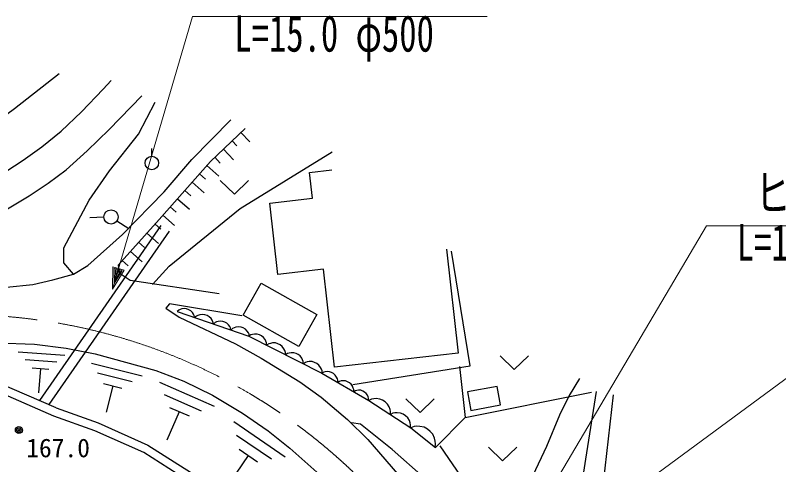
# Model space of a CAD drawing. Units: millimetres, scale not verified. Extents: x 40000 to 680000, y 20000 to 380000.
# Drawn here: x 274435 to 328260, y 309914 to 341612 of the extents above; entities that cross this region are included whole.
import ezdxf
from ezdxf.enums import TextEntityAlignment as Align

# ---------------------------------------------------------------- set-up
doc = ezdxf.new("R2010")
doc.units = ezdxf.units.MM
doc.header["$LTSCALE"] = 1000
doc.linetypes.add('CHAIN', pattern=[18.5, 12, -1.5, 3.5, -1.5])
for name, color, linetype, lineweight in [('M-BGD', 7, 'Continuous', 25), ('M-BMK', 2, 'CHAIN', 13), ('M-STR-HTXT', 7, 'Continuous', 13)]:
    doc.layers.add(name, color=color, linetype=linetype, lineweight=lineweight)
doc.styles.add('ＭＳ ゴシック', font='')
doc.styles.get('ＭＳ ゴシック').set_extended_font_data('MS Gothic')

msp = doc.modelspace()

# ---------------------------------------------------------------- linework, layer by layer
at = {"layer": 'M-BGD'}
for p, q in [((283121, 333216), (284308, 335493)), ((286879, 331440), (289630, 334230)), ((281087, 330649), (283121, 333216)), ((288190, 331306), (290655, 333631)), ((290655, 333631), (288190, 331306)), ((290347, 333341), (290966, 332685)), ((289730, 332759), (290064, 332406)), ((284063, 331674), (284063, 332214)), ((289114, 332178), (289831, 331419)), ((288498, 331597), (288881, 331191)), ((290301, 327993), (296768, 331990)), ((284578, 327214), (288190, 331306)), ((288190, 331306), (284578, 327214)), ((284932, 329163), (286879, 331440)), ((279634, 328566), (281087, 330649)), ((287932, 331014), (288790, 330257)), ((295177, 330533), (296761, 330710)), ((295382, 328706), (295177, 330533)), ((287416, 330429), (287843, 330053)), ((288880, 329959), (289880, 328999)), ((289880, 328999), (290881, 329959)), ((286900, 329845), (287749, 329096)), ((282003, 326148), (284932, 329163)), ((286384, 329260), (286806, 328888)), ((277865, 325199), (279634, 328566)), ((285868, 328676), (286708, 327935)), ((292378, 328369), (295382, 328706)), ((292943, 323339), (292378, 328369)), ((285288, 323925), (290301, 327993)), ((285352, 328091), (285770, 327723)), ((280686, 327365), (279687, 327317)), ((284836, 327507), (285667, 326774)), ((284702, 326779), (276145, 314437)), ((281606, 327120), (282449, 326580)), ((281690, 323983), (284578, 327214)), ((284578, 327214), (281690, 323983)), ((284290, 326891), (284701, 326523)), ((285277, 326380), (276801, 314153)), ((283712, 326245), (284534, 325510)), ((279542, 323958), (282003, 326148)), ((277865, 324158), (277865, 325199)), ((283134, 325599), (283545, 325232)), ((304845, 325119), (305669, 317782)), ((282557, 324952), (283377, 324219)), ((306504, 316887), (305181, 324971)), ((278544, 323350), (277865, 324158)), ((281979, 324306), (282388, 323940)), ((278544, 323350), (279542, 323958)), ((281690, 323983), (281750, 323438)), ((284101, 322617), (285288, 323925)), ((296163, 323701), (292943, 323339)), ((296937, 316802), (296163, 323701)), ((277072, 322943), (278544, 323350)), ((281750, 323438), (282538, 322923)), ((273817, 322440), (275677, 322633)), ((275677, 322633), (277072, 322943)), ((282538, 322923), (288804, 321985)), ((290500, 320456), (291762, 322715)), ((291762, 322715), (295698, 320517)), ((285297, 321252), (285055, 320950)), ((285055, 320950), (285985, 320309)), ((290414, 320405), (285297, 321252)), ((285963, 320811), (285847, 320714)), ((286063, 320860), (285963, 320811)), ((286186, 320900), (286063, 320860)), ((286359, 320923), (286186, 320900)), ((286515, 320897), (286359, 320923)), ((286663, 320846), (286515, 320897)), ((286802, 320771), (286663, 320846)), ((285847, 320714), (290910, 318976)), ((285847, 320714), (290910, 318976)), ((285985, 320309), (289953, 318436)), ((286924, 320647), (286802, 320771)), ((286997, 320539), (286924, 320647)), ((287046, 320440), (286997, 320539)), ((287077, 320292), (287046, 320440)), ((287202, 320397), (287077, 320292)), ((287309, 320449), (287202, 320397)), ((287442, 320492), (287309, 320449)), ((287628, 320517), (287442, 320492)), ((287796, 320489), (287628, 320517)), ((287955, 320434), (287796, 320489)), ((288105, 320353), (287955, 320434)), ((288237, 320219), (288105, 320353)), ((294437, 318258), (290500, 320456)), ((295698, 320517), (294437, 318258)), ((288316, 320103), (288237, 320219)), ((288368, 319997), (288316, 320103)), ((288402, 319837), (288368, 319997)), ((288518, 319935), (288402, 319837)), ((288617, 319983), (288518, 319935)), ((288741, 320023), (288617, 319983)), ((288914, 320046), (288741, 320023)), ((289070, 320020), (288914, 320046)), ((289217, 319969), (289070, 320020)), ((289356, 319894), (289217, 319969)), ((289478, 319770), (289356, 319894)), ((289552, 319662), (289478, 319770)), ((289600, 319563), (289552, 319662)), ((289632, 319415), (289600, 319563)), ((289757, 319520), (289632, 319415)), ((289863, 319572), (289757, 319520)), ((289996, 319615), (289863, 319572)), ((290183, 319640), (289996, 319615)), ((290351, 319612), (290183, 319640)), ((290510, 319557), (290351, 319612)), ((290660, 319476), (290510, 319557)), ((290791, 319342), (290660, 319476)), ((290870, 319227), (290791, 319342)), ((290922, 319120), (290870, 319227)), ((291048, 319063), (290910, 318976)), ((290910, 318976), (296048, 316369)), ((290910, 318976), (296048, 316369)), ((290956, 318960), (290922, 319120)), ((291161, 319100), (291048, 319063)), ((291299, 319124), (291161, 319100)), ((291487, 319123), (291299, 319124)), ((291649, 319072), (291487, 319123)), ((291799, 318996), (291649, 319072)), ((291936, 318895), (291799, 318996)), ((292048, 318744), (291936, 318895)), ((292110, 318618), (292048, 318744)), ((273125, 318522), (275783, 318409)), ((275783, 318409), (278015, 318145)), ((278015, 318145), (280061, 317742)), ((289953, 318436), (291772, 317419)), ((292147, 318505), (292110, 318618)), ((292159, 318342), (292147, 318505)), ((292307, 318435), (292159, 318342)), ((292428, 318475), (292307, 318435)), ((292575, 318501), (292428, 318475)), ((292777, 318500), (292575, 318501)), ((292951, 318445), (292777, 318500)), ((293111, 318364), (292951, 318445)), ((293258, 318255), (293111, 318364)), ((293378, 318094), (293258, 318255)), ((274646, 317883), (277937, 317630)), ((280061, 317742), (284355, 316549)), ((293445, 317959), (293378, 318094)), ((293484, 317838), (293445, 317959)), ((293497, 317664), (293484, 317838)), ((293635, 317750), (293497, 317664)), ((293748, 317787), (293635, 317750)), ((293886, 317812), (293748, 317787)), ((294074, 317810), (293886, 317812)), ((294236, 317759), (294074, 317810)), ((294386, 317683), (294236, 317759)), ((294523, 317582), (294386, 317683)), ((294635, 317431), (294523, 317582)), ((305669, 317782), (296937, 316802)), ((308618, 317600), (309618, 316639)), ((309618, 316639), (310618, 317600)), ((277370, 317144), (275132, 317316)), ((279801, 317086), (283390, 316182)), ((291772, 317419), (294500, 315770)), ((294697, 317306), (294635, 317431)), ((294734, 317193), (294697, 317306)), ((294745, 317030), (294734, 317193)), ((294893, 317123), (294745, 317030)), ((295014, 317163), (294893, 317123)), ((295162, 317189), (295014, 317163)), ((295364, 317187), (295162, 317189)), ((295538, 317133), (295364, 317187)), ((295698, 317051), (295538, 317133)), ((295845, 316943), (295698, 317051)), ((277318, 313929), (271015, 316656)), ((275618, 316749), (276803, 316658)), ((276211, 316703), (276079, 314992)), ((284355, 316549), (286309, 315807)), ((295965, 316781), (295845, 316943)), ((296031, 316647), (295965, 316781)), ((296071, 316526), (296031, 316647)), ((296083, 316351), (296071, 316526)), ((298230, 315565), (306504, 316887)), ((305749, 316843), (306142, 313247)), ((277159, 313349), (270845, 316080)), ((282671, 315753), (280230, 316367)), ((296180, 316443), (296048, 316369)), ((296048, 316369), (299372, 314442)), ((296048, 316369), (299372, 314442)), ((296287, 316471), (296180, 316443)), ((296416, 316486), (296287, 316471)), ((296590, 316476), (296416, 316486)), ((296738, 316420), (296590, 316476)), ((296873, 316342), (296738, 316420)), ((296995, 316241), (296873, 316342)), ((297091, 316095), (296995, 316241)), ((297142, 315975), (297091, 316095)), ((297170, 315869), (297142, 315975)), ((280660, 315648), (281952, 315323)), ((281306, 315486), (280836, 313620)), ((284604, 315725), (288456, 314048)), ((286309, 315807), (288340, 314815)), ((294500, 315770), (295992, 314680)), ((297173, 315717), (297170, 315869)), ((297305, 315791), (297173, 315717)), ((297412, 315819), (297305, 315791)), ((297541, 315834), (297412, 315819)), ((297715, 315824), (297541, 315834)), ((297863, 315768), (297715, 315824)), ((297998, 315690), (297863, 315768)), ((298120, 315589), (297998, 315690)), ((298216, 315443), (298120, 315589)), ((298267, 315323), (298216, 315443)), ((308401, 315435), (306317, 315048)), ((308642, 314136), (308401, 315435)), ((298295, 315217), (298267, 315323)), ((298298, 315065), (298295, 315217)), ((298420, 315133), (298298, 315065)), ((298519, 315159), (298420, 315133)), ((298638, 315173), (298519, 315159)), ((298798, 315163), (298638, 315173)), ((298935, 315112), (298798, 315163)), ((299060, 315040), (298935, 315112)), ((299172, 314947), (299060, 315040)), ((299261, 314812), (299172, 314947)), ((306142, 313247), (315058, 315030)), ((306317, 315048), (306558, 313749)), ((314649, 310296), (315416, 315077)), ((287571, 313700), (284952, 314840)), ((288340, 314815), (290450, 313558)), ((295992, 314680), (297857, 313106)), ((299308, 314702), (299261, 314812)), ((299334, 314603), (299308, 314702)), ((299336, 314463), (299334, 314603)), ((299561, 314534), (299372, 314442)), ((299372, 314442), (302319, 312516)), ((299372, 314442), (302319, 312516)), ((299711, 314565), (299561, 314534)), ((299890, 314577), (299711, 314565)), ((300130, 314549), (299890, 314577)), ((300331, 314461), (300130, 314549)), ((300512, 314343), (300331, 314461)), ((300673, 314194), (300512, 314343)), ((301977, 314556), (302977, 313596)), ((302977, 313596), (303977, 314556)), ((316597, 314841), (315829, 308112)), ((277318, 313929), (280280, 312871)), ((285300, 313956), (286687, 313352)), ((300794, 313986), (300673, 314194)), ((300856, 313817), (300794, 313986)), ((300887, 313667), (300856, 313817)), ((306558, 313749), (308642, 314136)), ((280056, 312314), (277159, 313349)), ((285993, 313654), (285122, 311651)), ((290450, 313558), (292263, 312303)), ((300879, 313457), (300887, 313667)), ((301057, 313544), (300879, 313457)), ((301199, 313573), (301057, 313544)), ((301368, 313584), (301199, 313573)), ((301595, 313558), (301368, 313584)), ((301784, 313475), (301595, 313558)), ((301955, 313363), (301784, 313475)), ((302107, 313223), (301955, 313363)), ((280280, 312871), (283786, 311300)), ((289842, 312963), (293475, 310478)), ((297857, 313106), (299286, 311701)), ((302222, 313026), (302107, 313223)), ((302280, 312866), (302222, 313026)), ((302310, 312725), (302280, 312866)), ((302302, 312527), (302310, 312725)), ((306142, 313247), (304057, 311118)), ((283501, 310770), (280056, 312314)), ((292263, 312303), (293792, 311084)), ((302560, 312604), (302319, 312516)), ((302319, 312516), (304057, 311118)), ((302319, 312516), (304057, 311118)), ((302745, 312625), (302560, 312604)), ((302965, 312617), (302745, 312625)), ((303254, 312554), (302965, 312617)), ((303487, 312423), (303254, 312554)), ((303693, 312258), (303487, 312423)), ((303871, 312058), (303693, 312258)), ((292496, 310295), (290026, 311985)), ((299286, 311701), (301393, 309279)), ((303994, 311790), (303871, 312058)), ((304048, 311576), (303994, 311790)), ((283786, 311300), (286785, 309387)), ((304033, 311137), (304068, 311391)), ((304068, 311391), (304048, 311576)), ((304378, 311240), (306326, 308407)), ((307788, 311143), (308788, 310183)), ((308788, 310183), (309788, 311143)), ((286446, 308891), (283501, 310770)), ((290209, 311006), (291517, 310111)), ((293792, 311084), (295900, 309193)), ((290863, 310558), (289571, 308670)), ((313409, 301855), (314649, 310296))]:
    msp.add_line(p, q, dxfattribs=at)
for points in [[(243788, 331034), (246150, 329914), (248545, 328892), (250049, 328354), (251631, 327901), (253007, 327614), (254602, 327405), (256007, 327335), (257393, 327375), (258786, 327532), (260165, 327794), (261719, 328205), (263244, 328716), (264921, 329395), (266732, 330246), (268672, 331280), (270708, 332487), (272548, 333696), (274381, 335025), (277530, 337506)], [(273141, 330200), (275003, 331386), (276301, 332323), (277663, 333438), (279115, 334810), (280636, 336404), (281204, 337018)], [(262121, 323139), (264815, 323936), (267470, 324827), (269066, 325462), (270876, 326308), (273168, 327543), (275426, 328883), (276763, 329762), (278014, 330715), (279511, 332044), (281044, 333553), (283351, 335931)], [(314225, 316000), (313497, 314802), (312796, 313416), (311887, 311192), (310934, 309143), (309949, 307093), (308800, 304985), (308452, 304496), (308060, 304177), (307739, 304173), (307403, 304344), (306571, 305177), (305829, 306064), (304615, 307523), (303238, 309003), (300998, 310999), (298765, 312778), (298133, 312864)]]:
    msp.add_lwpolyline(points, dxfattribs=at)
for centre, radius in [((284063, 331194), 480), ((281185, 327390), 500), ((274691, 312359), 250), ((274691, 312359), 150), ((274691, 312359), 50)]:
    msp.add_circle(centre, radius, dxfattribs=at)
at = {"layer": 'M-BMK'}
msp.add_arc((270594, 280485), 40011, 36.4473, 119.8572, dxfattribs=at)
at = {"layer": 'M-STR-HTXT'}
for p, q in [((281282, 322303), (286929, 341515)), ((286929, 341515), (307698, 341515)), ((307950, 301024), (323172, 326761)), ((323172, 326761), (342308, 326760)), ((281282, 322303), (281302, 323860)), ((282108, 323624), (281282, 322303)), ((281302, 323860), (282108, 323624)), ((281400, 322706), (281400, 323769)), ((281400, 323769), (281976, 323600)), ((281976, 323600), (281400, 322706)), ((281468, 322936), (281498, 323678)), ((281844, 323576), (281468, 322936)), ((281498, 323678), (281844, 323576)), ((281570, 323281), (281597, 323586)), ((281712, 323552), (281570, 323281)), ((281597, 323586), (281712, 323552)), ((308133, 300809), (331550, 318029))]:
    msp.add_line(p, q, dxfattribs=at)

# ---------------------------------------------------------------- texts
at = {"layer": 'M-BGD', "style": 'ＭＳ ゴシック'}
msp.add_text('167.0', height=1320, rotation=359.999, dxfattribs=at).set_placement((275211, 310044), align=Align.BOTTOM_LEFT)
at = {"layer": 'M-STR-HTXT', "style": 'ＭＳ ゴシック', "width": 0.7}
for s, p in [('L=15.0 φ500', (289875, 338276)), ('ヒューム管', (326614, 327034)), ('L=15.0 φ500', (325301, 323547))]:
    msp.add_text(s, height=2566, rotation=359.999, dxfattribs=at).set_placement(p, align=Align.BOTTOM_LEFT)

doc.saveas('drawing.dxf')
